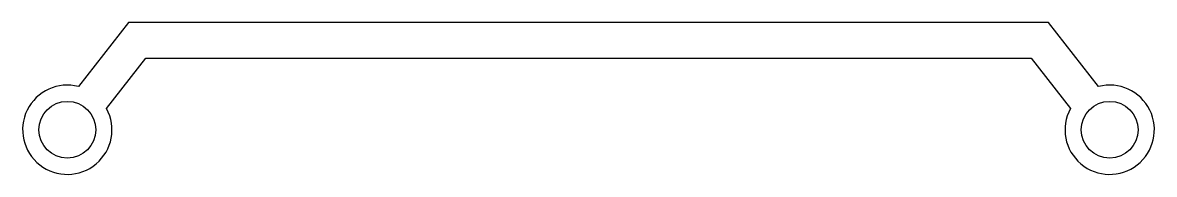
# Model space of a CAD drawing. Header units: millimetres. Extents: x -15 to 365, y -15 to 36.
import ezdxf

# ---------------------------------------------------------------- set-up
doc = ezdxf.new("R2010")
doc.units = ezdxf.units.MM

msp = doc.modelspace()

# ---------------------------------------------------------------- linework, layer by layer
at = {"color": 7, "linetype": 'Continuous', "lineweight": 25}
for p, q in [((20.54, 36), (3.74, 14.53)), ((329.46, 36), (20.54, 36)), ((346.26, 14.53), (329.46, 36)), ((13.2, 7.13), (26.38, 24)), ((26.38, 24), (323.62, 24)), ((323.62, 24), (336.8, 7.13))]:
    msp.add_line(p, q, dxfattribs=at)
for centre in [(0, 0), (350, 0)]:
    msp.add_circle(centre, 9.53, dxfattribs=at)
for centre, start, end in [((0, 0), 75.5527, 28.3964), ((350, 0), 151.6036, 104.4473)]:
    msp.add_arc(centre, 15, start, end, dxfattribs=at)

doc.saveas('drawing.dxf')
